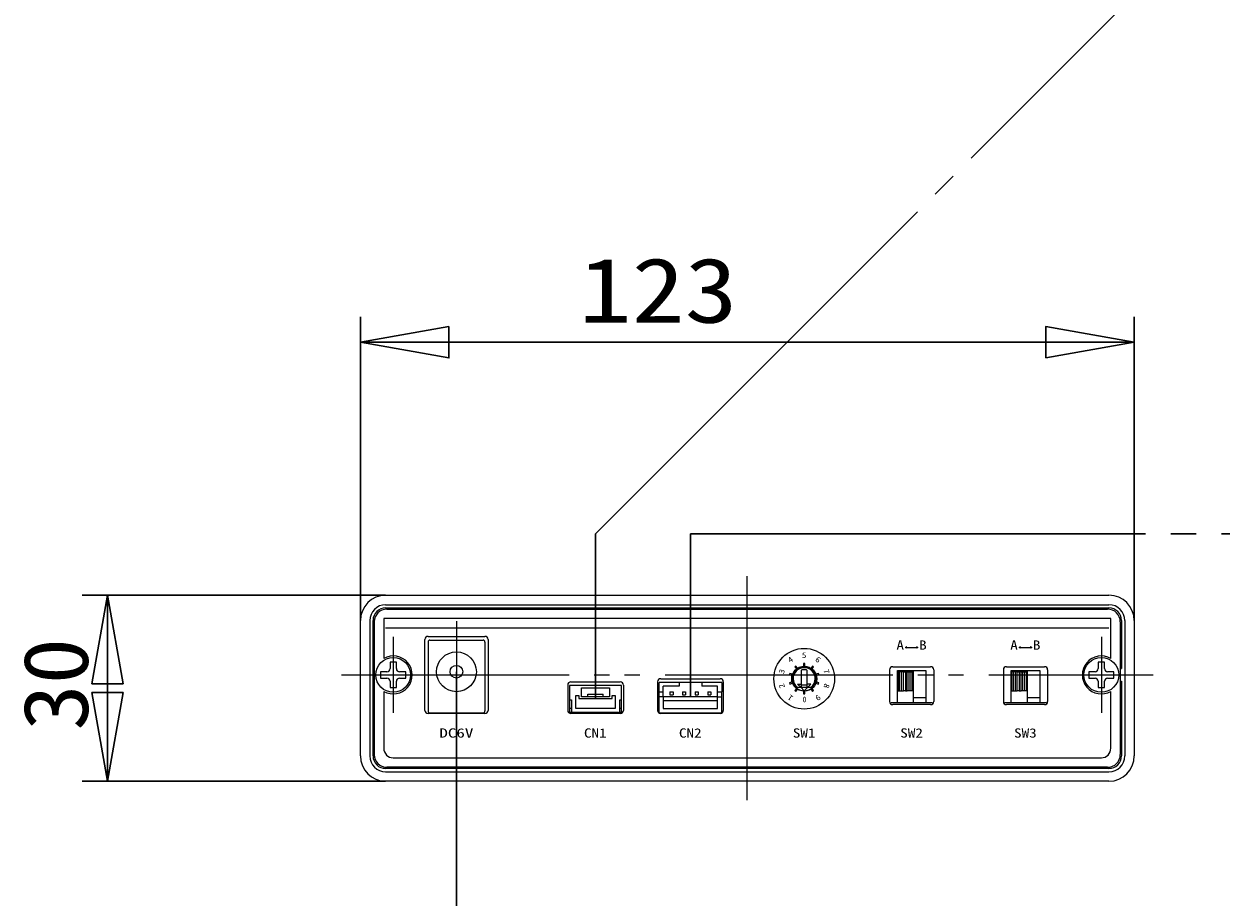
# Model space of a CAD drawing. Units: millimetres at full size, sheet at 1:4; details may follow other scales. Extents: x -840 to 0, y -594 to 594.
# Drawn here: x -504.4 to -315.1, y -279.6 to -141.5 of the extents above; entities that cross this region are included whole.
import ezdxf
from ezdxf.enums import TextEntityAlignment as Align

# ---------------------------------------------------------------- set-up
doc = ezdxf.new("R2010")
doc.units = ezdxf.units.MM
doc.header["$LTSCALE"] = 4
doc.linetypes.add('DOUBLE_CHAIN2', pattern=[12.8, 9, -1, 0.6, -0.6, 0.6, -1])
doc.linetypes.add('LONG_CHAIN', pattern=[21, 18, -1, 1, -1])
doc.layers.add('0-0_EY507', color=7, linetype='Continuous', lineweight=15)
doc.styles.add('ＭＳ ゴシック', font='')
doc.styles.get('ＭＳ ゴシック').set_extended_font_data('MS Gothic')

msp = doc.modelspace()

# ---------------------------------------------------------------- linework, layer by layer
at = {"layer": '0-0_EY507', "color": 2, "lineweight": 30}
for p, q in [((-451.2, -235.858), (-451.2, -187.858)), ((-328.8, -235.858), (-328.8, -187.858)), ((-328.8, -191.858), (-451.2, -191.858)), ((-447.2, -231.858), (-495.2, -231.858)), ((-491.2, -261.258), (-491.2, -231.858)), ((-447.2, -261.258), (-495.2, -261.258))]:
    msp.add_line(p, q, dxfattribs=at)
at = {"layer": '0-0_EY507', "color": 4, "linetype": 'DOUBLE_CHAIN2'}
for p, q in [((-390, -264.258), (-390, -228.858)), ((-436, -235.958), (-436, -253.458)), ((-446, -238.458), (-446, -250.458)), ((-334, -238.458), (-334, -250.458)), ((-454.2, -244.458), (-325.8, -244.458))]:
    msp.add_line(p, q, dxfattribs=at)
at = {"layer": '0-0_EY507'}
for p, q in [((-447.2, -231.858), (-332.8, -231.858)), ((-447.2, -233.358), (-332.8, -233.358)), ((-447.2, -233.858), (-332.8, -233.858)), ((-447, -234.058), (-333, -234.058)), ((-423.85, -233.858), (-411.8, -233.858)), ((-451.2, -257.258), (-451.2, -235.858)), ((-449.7, -235.858), (-449.7, -257.258)), ((-449.2, -257.258), (-449.2, -235.858)), ((-449, -236.058), (-449, -257.058)), ((-336.598, -235.558), (-447.5, -235.558)), ((-447.5, -235.558), (-447.5, -239.656)), ((-332.5, -235.558), (-336.598, -235.558)), ((-332.5, -241.86), (-332.5, -235.558)), ((-331, -236.058), (-331, -257.058)), ((-330.8, -235.858), (-330.8, -243.458)), ((-330.3, -235.858), (-330.3, -257.258)), ((-328.8, -235.858), (-328.8, -257.258)), ((-332.8, -237.058), (-447.2, -237.058)), ((-440.5, -238.358), (-431.5, -238.358)), ((-447.5, -239.656), (-447.5, -241.86)), ((-441, -250.058), (-441, -238.858)), ((-440.5, -239.258), (-440.5, -250.158)), ((-440.2, -238.958), (-431.8, -238.958)), ((-431.5, -239.258), (-431.5, -250.158)), ((-431, -238.858), (-431, -250.058)), ((-365, -240.108), (-364.761, -239.97)), ((-365, -240.108), (-363, -240.108)), ((-364.761, -240.246), (-365, -240.108)), ((-363.239, -239.97), (-363, -240.108)), ((-363, -240.108), (-363.239, -240.246)), ((-347, -240.108), (-345, -240.108)), ((-449.2, -243.458), (-449, -243.458)), ((-448, -243.958), (-448, -244.958)), ((-447, -243.958), (-448, -243.958)), ((-446.5, -242.458), (-446.5, -243.458)), ((-445.5, -242.458), (-446.5, -242.458)), ((-445.5, -243.458), (-445.5, -242.458)), ((-444, -243.958), (-445, -243.958)), ((-444, -244.958), (-444, -243.958)), ((-383.252, -244.221), (-383.313, -244.412)), ((-382.845, -244.353), (-383.252, -244.221)), ((-382.537, -243.941), (-382.559, -244.264)), ((-382.237, -243.821), (-382.537, -243.941)), ((-382.33, -243.058), (-382.492, -243.175)), ((-382.492, -243.175), (-382.24, -243.521)), ((-382.078, -243.404), (-382.33, -243.058)), ((-382.117, -243.521), (-382.237, -243.821)), ((-381.794, -243.499), (-382.117, -243.521)), ((-381.587, -243.251), (-381.794, -243.499)), ((-381.4, -244.611), (-381.4, -243.708)), ((-380.726, -243.33), (-381, -243.158)), ((-380.413, -243.251), (-380.726, -243.33)), ((-380.7, -243.608), (-380.6, -243.708)), ((-380.6, -243.708), (-380.6, -245.505)), ((-378.748, -244.221), (-379.155, -244.353)), ((-378.687, -244.412), (-378.748, -244.221)), ((-367.501, -243.658), (-367.501, -248.658)), ((-367.001, -243.158), (-360.999, -243.158)), ((-366.25, -243.738), (-361.75, -243.738)), ((-366.25, -243.758), (-366.25, -243.738)), ((-366.25, -243.958), (-366.25, -243.758)), ((-366.25, -246.958), (-366.25, -243.958)), ((-366.2, -243.958), (-366.25, -243.958)), ((-366.2, -243.958), (-366.2, -246.958)), ((-365.9, -243.958), (-366.2, -243.958)), ((-365.9, -246.958), (-365.9, -243.958)), ((-365.6, -246.958), (-365.6, -243.958)), ((-365, -243.958), (-365, -246.958)), ((-364.7, -243.958), (-365, -243.958)), ((-364.7, -246.958), (-364.7, -243.958)), ((-364.7, -243.958), (-364.4, -243.958)), ((-363.8, -246.958), (-363.8, -243.958)), ((-363.8, -243.958), (-363.75, -243.958)), ((-363.75, -243.958), (-363.75, -246.958)), ((-361.75, -243.738), (-361.75, -248.858)), ((-360.499, -243.658), (-360.499, -248.658)), ((-349.501, -243.658), (-349.501, -248.658)), ((-349.001, -243.158), (-342.999, -243.158)), ((-348.25, -243.958), (-348.25, -243.758)), ((-348.25, -243.758), (-345.75, -243.758)), ((-348.2, -243.958), (-348.25, -243.958)), ((-348.25, -246.958), (-348.25, -243.958)), ((-347.6, -243.958), (-347.9, -243.958)), ((-347.3, -243.958), (-347.6, -243.958)), ((-347.6, -246.958), (-347.6, -243.958)), ((-347.3, -243.958), (-347, -243.958)), ((-347.3, -246.958), (-347.3, -243.958)), ((-346.7, -243.958), (-346.4, -243.958)), ((-346.4, -243.958), (-346.1, -243.958)), ((-346.4, -246.958), (-346.4, -243.958)), ((-346.1, -243.958), (-345.8, -243.958)), ((-346.1, -246.958), (-346.1, -243.958)), ((-345.8, -246.958), (-345.8, -243.958)), ((-345.75, -243.758), (-345.75, -243.958)), ((-342.499, -243.658), (-342.499, -248.658)), ((-331, -243.458), (-330.8, -243.458)), ((-449.2, -245.458), (-449, -245.458)), ((-448, -244.958), (-447, -244.958)), ((-446.5, -245.458), (-446.5, -246.458)), ((-445.5, -246.458), (-445.5, -245.458)), ((-445, -244.958), (-444, -244.958)), ((-418.4, -246.058), (-418.4, -250.058)), ((-418.125, -246.108), (-418.125, -248.408)), ((-409.875, -246.108), (-418.125, -246.108)), ((-417.9, -245.558), (-410.1, -245.558)), ((-409.875, -248.408), (-409.875, -246.108)), ((-409.6, -246.058), (-409.6, -250.058)), ((-404.2, -245.558), (-404.2, -250.058)), ((-400.8, -245.658), (-403.95, -245.658)), ((-403.95, -247.108), (-403.95, -245.658)), ((-403.7, -245.058), (-394.3, -245.058)), ((-397.2, -245.658), (-400.8, -245.658)), ((-400.8, -245.658), (-400.8, -246.258)), ((-394.05, -245.658), (-394.05, -247.108)), ((-393.8, -245.558), (-393.8, -250.058)), ((-383.313, -244.412), (-382.907, -244.544)), ((-382.728, -244.784), (-382.9, -245.058)), ((-382.9, -245.058), (-382.728, -245.332)), ((-382.559, -244.264), (-382.807, -244.471)), ((-382.807, -244.471), (-382.728, -244.784)), ((-382.728, -245.332), (-382.807, -245.645)), ((-382.807, -245.645), (-382.559, -245.853)), ((-382.559, -245.853), (-382.537, -246.175)), ((-382.05, -245.908), (-381.4, -245.908)), ((-382.05, -245.908), (-381.55, -246.408)), ((-380.6, -245.505), (-380.6, -245.908)), ((-379.95, -245.908), (-380.6, -245.908)), ((-380.6, -245.908), (-380.6, -246.008)), ((-380.6, -246.008), (-380.6, -246.408)), ((-380.45, -246.408), (-379.95, -245.908)), ((-379.093, -244.544), (-378.687, -244.412)), ((-334.5, -245.458), (-334.5, -246.458)), ((-331, -245.458), (-330.8, -245.458)), ((-330.8, -245.458), (-330.8, -257.258)), ((-447.5, -247.056), (-447.5, -253.46)), ((-446.5, -246.458), (-445.5, -246.458)), ((-417.125, -247.708), (-416.625, -247.708)), ((-416.625, -247.708), (-416.625, -248.208)), ((-416.225, -246.508), (-411.775, -246.508)), ((-416.225, -247.908), (-416.225, -246.508)), ((-411.775, -247.908), (-416.225, -247.908)), ((-415.225, -247.508), (-412.775, -247.508)), ((-415.225, -247.908), (-415.225, -247.508)), ((-412.775, -247.908), (-412.775, -247.508)), ((-411.775, -246.508), (-411.775, -247.908)), ((-411.375, -247.708), (-410.875, -247.708)), ((-411.375, -248.208), (-411.375, -247.708)), ((-410.875, -247.708), (-410.875, -249.758)), ((-403.95, -247.908), (-403.95, -247.108)), ((-403.3, -247.908), (-403.95, -247.908)), ((-403.95, -250.458), (-403.95, -247.908)), ((-400.8, -246.258), (-403.3, -246.258)), ((-403.3, -247.908), (-403.3, -249.758)), ((-402.25, -247.108), (-401.75, -247.108)), ((-401.75, -247.108), (-401.75, -247.608)), ((-400.25, -247.108), (-399.75, -247.108)), ((-399.75, -247.108), (-399.75, -247.608)), ((-398.25, -247.108), (-397.75, -247.108)), ((-397.75, -247.108), (-397.75, -247.608)), ((-394.7, -246.258), (-397.2, -246.258)), ((-396.25, -247.108), (-395.75, -247.108)), ((-395.75, -247.108), (-395.75, -247.608)), ((-394.7, -247.108), (-394.7, -246.258)), ((-394.7, -247.908), (-394.7, -247.108)), ((-394.7, -247.108), (-394.05, -247.108)), ((-394.7, -247.908), (-394.05, -247.908)), ((-394.7, -249.758), (-394.7, -247.908)), ((-394.05, -247.908), (-394.05, -247.108)), ((-394.05, -250.458), (-394.05, -247.908)), ((-382.537, -246.175), (-382.237, -246.296)), ((-382.24, -246.595), (-382.492, -246.941)), ((-382.492, -246.941), (-382.33, -247.058)), ((-382.33, -247.058), (-382.078, -246.713)), ((-382.237, -246.296), (-382.192, -246.408)), ((-382.114, -246.408), (-382.192, -246.408)), ((-382.114, -246.408), (-381.55, -246.408)), ((-381.55, -246.408), (-381, -246.958)), ((-381.4, -246.408), (-381, -246.408)), ((-381, -246.958), (-380.45, -246.408)), ((-381, -246.408), (-380.6, -246.408)), ((-380.45, -246.408), (-379.886, -246.408)), ((-379.808, -246.408), (-379.886, -246.408)), ((-366.25, -246.958), (-366.2, -246.958)), ((-366.25, -248.858), (-366.25, -246.958)), ((-366.2, -246.958), (-365.9, -246.958)), ((-365.9, -246.958), (-365.6, -246.958)), ((-365.6, -246.958), (-365.3, -246.958)), ((-365, -246.958), (-364.7, -246.958)), ((-364.4, -246.958), (-364.7, -246.958)), ((-363.75, -246.958), (-363.8, -246.958)), ((-363.75, -246.958), (-363.75, -248.858)), ((-348.25, -248.858), (-348.25, -246.958)), ((-348.25, -246.958), (-348.2, -246.958)), ((-347.9, -246.958), (-347.6, -246.958)), ((-347.6, -246.958), (-347.3, -246.958)), ((-347, -246.958), (-347.3, -246.958)), ((-346.4, -246.958), (-346.7, -246.958)), ((-346.1, -246.958), (-346.4, -246.958)), ((-345.8, -246.958), (-346.1, -246.958)), ((-345.75, -246.958), (-345.8, -246.958)), ((-345.75, -246.958), (-345.75, -248.858)), ((-332.5, -253.46), (-332.5, -247.056)), ((-418.125, -248.408), (-418.125, -249.758)), ((-418.125, -248.408), (-417.825, -248.408)), ((-418.125, -249.758), (-418.125, -250.358)), ((-417.825, -249.758), (-418.125, -249.758)), ((-417.825, -248.408), (-417.825, -250.458)), ((-416.625, -248.208), (-411.375, -248.208)), ((-409.875, -249.758), (-410.175, -249.758)), ((-409.875, -249.758), (-409.875, -248.408)), ((-409.875, -250.358), (-409.875, -249.758)), ((-403.3, -248.508), (-394.7, -248.508)), ((-403.3, -249.758), (-394.7, -249.758)), ((-367.459, -248.858), (-367.25, -248.858)), ((-366.25, -248.858), (-367.25, -248.858)), ((-360.999, -249.158), (-367.001, -249.158)), ((-363.75, -248.858), (-366.25, -248.858)), ((-361.75, -248.058), (-363.75, -248.058)), ((-361.75, -248.858), (-363.75, -248.858)), ((-360.75, -248.858), (-361.75, -248.858)), ((-360.75, -248.858), (-360.541, -248.858)), ((-349.459, -248.858), (-349.25, -248.858)), ((-348.25, -248.858), (-349.25, -248.858)), ((-342.999, -249.158), (-349.001, -249.158)), ((-343.75, -248.058), (-345.75, -248.058)), ((-342.75, -248.858), (-343.75, -248.858)), ((-342.75, -248.858), (-342.541, -248.858)), ((-431.5, -250.558), (-440.5, -250.558)), ((-440.2, -250.458), (-431.8, -250.458)), ((-418.125, -250.358), (-417.825, -250.358)), ((-410.1, -250.558), (-417.901, -250.558)), ((-417.625, -250.458), (-417.825, -250.458)), ((-417.625, -250.458), (-417.625, -250.358)), ((-417.625, -250.358), (-410.375, -250.358)), ((-415.975, -250.358), (-415.975, -250.458)), ((-415.775, -250.458), (-415.975, -250.458)), ((-415.775, -250.458), (-415.775, -250.358)), ((-414.725, -250.358), (-414.725, -250.458)), ((-414.525, -250.458), (-414.725, -250.458)), ((-414.525, -250.458), (-414.525, -250.358)), ((-413.475, -250.358), (-413.475, -250.458)), ((-413.275, -250.458), (-413.475, -250.458)), ((-413.275, -250.458), (-413.275, -250.358)), ((-412.225, -250.358), (-412.225, -250.458)), ((-412.025, -250.458), (-412.225, -250.458)), ((-412.025, -250.458), (-412.025, -250.358)), ((-410.375, -250.358), (-410.375, -250.458)), ((-410.375, -250.458), (-410.175, -250.458)), ((-410.175, -250.358), (-409.875, -250.358)), ((-410.1, -250.558), (-410.1, -250.558)), ((-403.95, -250.458), (-394.05, -250.458)), ((-394.3, -250.558), (-403.7, -250.558)), ((-447.5, -253.46), (-447.5, -256.058)), ((-332.5, -256.058), (-332.5, -253.46)), ((-332.8, -259.258), (-447.2, -259.258)), ((-333, -259.058), (-447, -259.058)), ((-446, -257.558), (-443.402, -257.558)), ((-447.2, -259.758), (-332.8, -259.758)), ((-332.8, -261.258), (-447.2, -261.258))]:
    msp.add_line(p, q, dxfattribs=at)
at = {"layer": '0-0_EY507', "color": 2, "linetype": 'LONG_CHAIN', "lineweight": 30}
msp.add_line((-436, -287.806), (-436, -243.958), dxfattribs=at)
for points in [[(-414, -248.058), (-414, -222.178), (-257.13, -65.308), (-257.13, 69.171)], [(-399, -247.808), (-399, -222.178), (-294.15, -222.178)]]:
    msp.add_lwpolyline(points, dxfattribs=at)
at = {"layer": '0-0_EY507', "color": 2, "lineweight": 30}
for points in [[(-437.2, -189.389), (-451.2, -191.858), (-437.2, -194.327)], [(-437.2, -189.389), (-451.2, -191.858), (-437.2, -194.327)], [(-342.8, -194.327), (-328.8, -191.858), (-342.8, -189.389)], [(-342.8, -194.327), (-328.8, -191.858), (-342.8, -189.389)], [(-488.731, -245.858), (-491.2, -231.858), (-493.669, -245.858)], [(-488.731, -245.858), (-491.2, -231.858), (-493.669, -245.858)], [(-493.669, -247.258), (-491.2, -261.258), (-488.731, -247.258)], [(-493.669, -247.258), (-491.2, -261.258), (-488.731, -247.258)]]:
    msp.add_lwpolyline(points, close=True, dxfattribs=at)
at = {"layer": '0-0_EY507'}
for points in [[(-346.761, -240.246), (-347, -240.108), (-346.761, -239.97)], [(-345.239, -239.97), (-345, -240.108), (-345.239, -240.246)], [(-381, -243.158), (-381.274, -243.33), (-381.587, -243.251)], [(-381.4, -243.708), (-381.3, -243.608), (-380.7, -243.608)], [(-380.9, -243.086), (-380.9, -242.658), (-381.1, -242.658), (-381.1, -243.086)], [(-379.808, -246.408), (-379.763, -246.296), (-379.463, -246.175), (-379.441, -245.853), (-379.193, -245.645), (-379.272, -245.332), (-379.1, -245.058), (-379.272, -244.784), (-379.193, -244.471), (-379.441, -244.264), (-379.463, -243.941), (-379.763, -243.821), (-379.883, -243.521), (-380.206, -243.499), (-380.413, -243.251)], [(-379.76, -243.521), (-379.508, -243.175), (-379.67, -243.058), (-379.922, -243.404)], [(-366.25, -243.758), (-363.75, -243.758), (-363.75, -243.958)], [(-365.3, -243.958), (-365.6, -243.958), (-365.9, -243.958)], [(-365, -246.958), (-365.3, -246.958), (-365.3, -243.958), (-365, -243.958)], [(-364.1, -246.958), (-364.4, -246.958), (-364.4, -243.958), (-364.1, -243.958)], [(-363.8, -246.958), (-364.1, -246.958), (-364.1, -243.958), (-363.8, -243.958)], [(-348.25, -243.758), (-348.25, -243.738), (-343.75, -243.738), (-343.75, -248.858)], [(-345.8, -243.958), (-345.75, -243.958), (-345.75, -246.958)], [(-335, -243.958), (-336, -243.958), (-336, -244.958), (-335, -244.958)], [(-333.5, -243.458), (-333.5, -242.458), (-334.5, -242.458), (-334.5, -243.458)], [(-333, -244.958), (-332, -244.958), (-332, -243.958), (-333, -243.958)], [(-394.05, -245.658), (-397.2, -245.658), (-397.2, -246.258)], [(-382.907, -245.572), (-383.313, -245.705), (-383.252, -245.895), (-382.845, -245.763)], [(-381.4, -246.008), (-381.4, -245.908), (-381.4, -244.611)], [(-381.4, -246.408), (-381.4, -246.008), (-380.6, -246.008)], [(-379.155, -245.763), (-378.748, -245.895), (-378.687, -245.705), (-379.093, -245.572)], [(-334.5, -246.458), (-333.5, -246.458), (-333.5, -245.458)], [(-410.875, -249.758), (-417.125, -249.758), (-417.125, -247.708)], [(-403.95, -247.108), (-403.3, -247.108), (-403.3, -246.258)], [(-394.7, -247.908), (-403.3, -247.908), (-403.3, -247.108)], [(-402.25, -247.108), (-402.25, -247.608), (-401.75, -247.608)], [(-400.25, -247.108), (-400.25, -247.608), (-399.75, -247.608)], [(-398.25, -247.108), (-398.25, -247.608), (-397.75, -247.608)], [(-396.25, -247.108), (-396.25, -247.608), (-395.75, -247.608)], [(-381.1, -247.031), (-381.1, -247.458), (-380.9, -247.458), (-380.9, -247.031)], [(-379.922, -246.713), (-379.67, -247.058), (-379.508, -246.941), (-379.76, -246.595)], [(-410.175, -250.458), (-410.175, -248.408), (-409.875, -248.408)], [(-343.75, -248.858), (-345.75, -248.858), (-348.25, -248.858)], [(-443.402, -257.558), (-336.598, -257.558), (-334, -257.558)]]:
    msp.add_lwpolyline(points, dxfattribs=at)
for points in [[(-347.9, -243.958), (-348.2, -243.958), (-348.2, -246.958), (-347.9, -246.958)], [(-346.7, -243.958), (-347, -243.958), (-347, -246.958), (-346.7, -246.958)]]:
    msp.add_lwpolyline(points, close=True, dxfattribs=at)
for centre, radius in [((-381, -245.058), 4.8), ((-446, -244.458), 2.75), ((-436, -243.958), 3.15), ((-334, -244.458), 2.75), ((-436, -243.958), 1), ((-381, -245.058), 1.975)]:
    msp.add_circle(centre, radius, dxfattribs=at)
for centre, radius, start, end in [((-447.2, -235.858), 4, 90, 180), ((-332.8, -235.858), 4, 0, 90), ((-447.2, -235.858), 2.5, 90, 180), ((-447.2, -235.858), 2, 90, 180), ((-447, -236.058), 2, 90, 180), ((-333, -236.058), 2, 0, 90), ((-332.8, -235.858), 2.5, 0, 90), ((-332.8, -235.858), 2, 0, 90), ((-440.5, -238.858), 0.5, 90, 180), ((-431.5, -238.858), 0.5, 0, 90), ((-440.2, -239.258), 0.3, 90, 180), ((-431.8, -239.258), 0.3, 0, 90), ((-446, -244.458), 3, 240, 120), ((-334, -244.458), 3, 60, 300), ((-447, -243.458), 0.5, 270, 0), ((-445, -243.458), 0.5, 180, 270), ((-381, -245.058), 1.9, 90, 180), ((-381, -245.058), 1.75, 9, 180), ((-381, -245.058), 1.9, 18, 90), ((-367.001, -243.658), 0.5, 89.99999, 180.00001), ((-360.999, -243.658), 0.5, 0, 89.99999), ((-349.001, -243.658), 0.5, 89.99999, 180.00001), ((-342.999, -243.658), 0.5, 0, 89.99999), ((-335, -243.458), 0.5, 270, 0), ((-333, -243.458), 0.5, 180, 270), ((-447, -245.458), 0.5, 0, 90), ((-445, -245.458), 0.5, 90, 180), ((-417.9, -246.058), 0.5, 90, 180), ((-410.1, -246.058), 0.5, 0, 90), ((-403.7, -245.558), 0.5, 90, 180), ((-394.3, -245.558), 0.5, 0, 90), ((-381, -245.058), 1.9, 180, 0), ((-381, -245.058), 1.75, 180, 230.48235), ((-381, -245.058), 1.75, 309.51765, 0), ((-381, -245.058), 1.75, 0, 9), ((-381, -245.058), 1.9, 0, 18), ((-335, -245.458), 0.5, 0, 90), ((-333, -245.458), 0.5, 90, 180), ((-367.001, -248.658), 0.5, 180.00001, 270), ((-360.999, -248.658), 0.5, 270, 0), ((-349.001, -248.658), 0.5, 180.00001, 270), ((-342.999, -248.658), 0.5, 270, 0), ((-440.5, -250.058), 0.5, 180, 270), ((-440.2, -250.158), 0.3, 180, 270), ((-431.8, -250.158), 0.3, 270, 0), ((-431.5, -250.058), 0.5, 270, 0), ((-417.9, -250.058), 0.5, 180, 269.93664), ((-410.1, -250.058), 0.5, 270.00358, 0), ((-403.7, -250.058), 0.5, 180, 270), ((-394.3, -250.058), 0.5, 270, 0), ((-447.2, -257.258), 4, 180, 270), ((-447.2, -257.258), 2.5, 180, 270), ((-447.2, -257.258), 2.5, 180, 270), ((-447.2, -257.258), 2, 180, 270), ((-447, -257.058), 2, 180, 270), ((-446, -256.058), 1.5, 180, 270), ((-334, -256.058), 1.5, 270, 0), ((-333, -257.058), 2, 270, 0), ((-332.8, -257.258), 2.5, 270, 0), ((-332.8, -257.258), 2, 270, 0), ((-332.8, -257.258), 4, 270, 0)]:
    msp.add_arc(centre, radius, start, end, dxfattribs=at)

# ---------------------------------------------------------------- texts
at = {"layer": '0-0_EY507', "style": 'ＭＳ ゴシック'}
for s, height, width, p in [('123', 10.26, 1.2, (-416.663, -191.858)), ('A  B', 1.466, 1.2, (-366.412, -240.908)), ('A  B', 1.466, 1.2, (-348.412, -240.908)), ('5', 0.88, 1.2, (-381.362, -242.038)), ('0', 0.88, 0.9, (-381.27, -249.038)), ('DC6V', 1.466, 1.35, (-438.709, -254.808)), ('CN1', 1.466, 1.2, (-415.834, -254.808)), ('CN2', 1.466, 1.2, (-400.809, -254.808)), ('SW1', 1.466, 1.2, (-382.809, -254.808)), ('SW2', 1.466, 1.2, (-365.809, -254.808)), ('SW3', 1.466, 1.2, (-347.809, -254.808))]:
    msp.add_text(s, height=height, dxfattribs=dict(at, width=width)).set_placement(p, align=Align.BOTTOM_LEFT)
for s, height, rotation, width, p in [('30', 10.26, 90, 1.05, (-491.2, -253.266)), ('4', 0.88, 36, 1.2, (-383.068, -242.828)), ('6', 0.88, 324, 1.2, (-379.518, -242.402)), ('3', 0.88, 72, 1.2, (-383.984, -244.469)), ('7', 0.88, 288, 1.2, (-378.24, -243.781)), ('2', 0.88, 108, 1.2, (-383.76, -246.335)), ('8', 0.88, 252, 1.2, (-378.016, -245.647)), ('1', 0.88, 144, 1.2, (-382.482, -247.714)), ('9', 0.88, 216, 1.2, (-378.932, -247.288))]:
    msp.add_text(s, height=height, rotation=rotation, dxfattribs=dict(at, width=width)).set_placement(p, align=Align.BOTTOM_LEFT)

doc.saveas('drawing.dxf')
